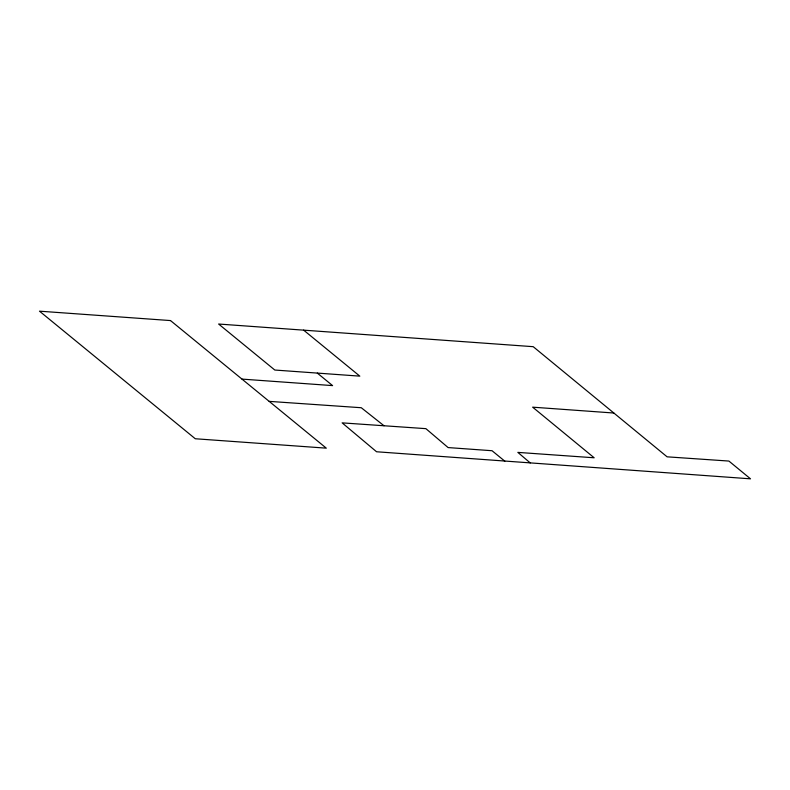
<?xml version="1.0" encoding="UTF-8"?>
<svg xmlns="http://www.w3.org/2000/svg" width="790" height="790" viewBox="0 0 790 790"><rect width="100%" height="100%" fill="white"/><g stroke="black" fill="none" stroke-linecap="round" stroke-linejoin="round"><path stroke-width="1.19" d="M504.83 461.192L492.051 450.725L448.118 447.575L425.889 428.654L342.149 422.867L376.563 451.762L750.5 478.829L728.903 461.064L667.096 456.827L533.211 346.682L218.623 324.028L274.811 370.036L359.806 376.139L303.617 330.121M269.163 401.369L361.277 407.729L384.019 425.761M241.977 379.101L332.59 385.609L317.303 373.087M613.86 413.022L532.648 407.166L594.169 457.785L517.845 452.384L530.258 462.94M170.512 320.572L39.5 311.171L195.288 438.756L326.3 448.157L170.512 320.572"/></g></svg>
